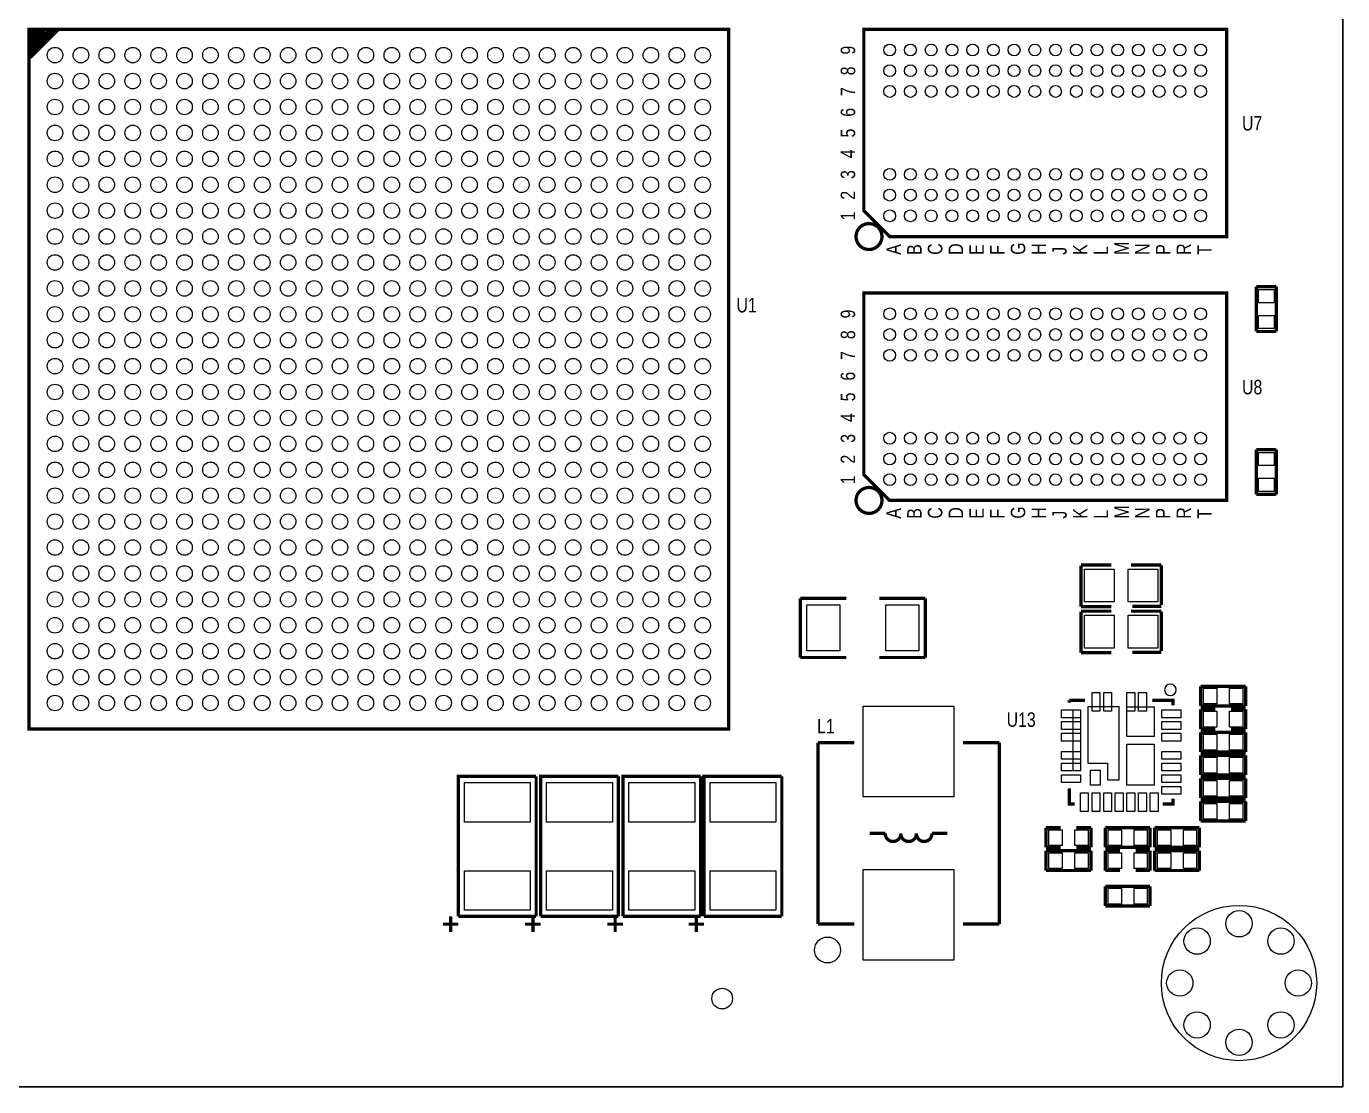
# Model space of a CAD drawing. Extents: x -14.6 to 80, y 0 to 74.1.
# Drawn here: x 29.2 to 80, y 0 to 40.9 of the extents above; entities that cross this region are included whole.
import ezdxf

# ---------------------------------------------------------------- set-up
doc = ezdxf.new("R2010")
doc.units = 0
for name, color, linetype in [('BG_OUTLINE', 7, 'CONTINUOUS'), ('BG_SILKSCREEN_TOP', 7, 'CONTINUOUS'), ('PG_SILKSCREEN_TOP', 2, 'CONTINUOUS'), ('PIN_TOP', 1, 'CONTINUOUS'), ('RD_SILKSCREEN_TOP', 142, 'CONTINUOUS')]:
    doc.layers.add(name, color=color, linetype=linetype)

msp = doc.modelspace()

# ---------------------------------------------------------------- linework, layer by layer
at = {"layer": 'BG_OUTLINE'}
msp.add_lwpolyline([(0, 0), (79.999992, 0), (79.999992, 60.000007), (0, 60.000007), (0, 0)], dxfattribs=at)
msp.add_lwpolyline([(0, 0), (0, 60.000007), (79.999992, 60.000007), (79.999992, 0)], close=True, dxfattribs=at)
at = {"layer": 'BG_SILKSCREEN_TOP', "const_width": 0.127}
for points in [[(30.244898, 40.796388), (29.299992, 39.851508)], [(29.785208, 40.809088), (29.785208, 40.798902), (29.305098, 40.318792)], [(29.922292, 40.768397), (29.919803, 40.768397), (29.307612, 40.156308)], [(29.320312, 40.509292), (29.322903, 40.509292), (29.612412, 40.798902)], [(29.320312, 40.011502), (29.322903, 40.011502), (30.102708, 40.791308)], [(29.322903, 39.688897), (29.322903, 39.694002), (30.412512, 40.783688)], [(29.457498, 40.798902), (29.457498, 40.791308), (29.325392, 40.659202)]]:
    msp.add_lwpolyline(points, dxfattribs=at)
at = {"layer": 'PG_SILKSCREEN_TOP', "const_width": 0.127}
for points in [[(29.299002, 40.804998), (56.298998, 40.804998), (56.298998, 13.805002), (29.299002, 13.805002), (29.299002, 40.804998)], [(75.517527, 32.805014), (62.517528, 32.805014), (61.517505, 33.805012), (61.517505, 40.804998), (75.517527, 40.804998), (75.517527, 32.805014)], [(75.517527, 22.623018), (62.517528, 22.623018), (61.517505, 23.623016), (61.517505, 30.623002), (75.517527, 30.623002), (75.517527, 22.623018)], [(76.672034, 30.86862), (76.672034, 29.14142)], [(77.434034, 30.86862), (76.672034, 30.86862)], [(77.434034, 29.14142), (77.434034, 30.86862)], [(76.672034, 29.14142), (77.434034, 29.14142)], [(76.672034, 24.586514), (76.672034, 22.859314)], [(77.434034, 24.586514), (76.672034, 24.586514)], [(77.434034, 22.859314), (77.434034, 24.586514)], [(76.672034, 22.859314), (77.434034, 22.859314)], [(69.9008, 20.12696), (71.0692, 20.12696)], [(69.9008, 18.52676), (69.9008, 20.10156)], [(72.9996, 20.12696), (71.8312, 20.12696)], [(72.9996, 18.59026), (72.9996, 20.11426)], [(60.84824, 18.8468), (59.07024, 18.8468)], [(59.07024, 18.8468), (59.07024, 16.5608)], [(63.89624, 18.8468), (62.11824, 18.8468)], [(63.89624, 16.5608), (63.89624, 18.8468)], [(71.0692, 18.52676), (69.9008, 18.52676)], [(69.9008, 18.34896), (71.0692, 18.34896)], [(69.9008, 16.74876), (69.9008, 18.32356)], [(72.9996, 18.34896), (71.8312, 18.34896)], [(71.882, 18.53946), (72.9996, 18.53946)], [(72.9996, 16.81226), (72.9996, 18.33626)], [(71.0692, 16.74876), (69.9008, 16.74876)], [(71.882, 16.76146), (72.9996, 16.76146)], [(59.07024, 16.5608), (60.84824, 16.5608)], [(62.11824, 16.5608), (63.89624, 16.5608)], [(76.2508, 15.45336), (74.5236, 15.45336)], [(74.5236, 15.45336), (74.5236, 14.69136)], [(76.2508, 14.69136), (76.2508, 15.45336)], [(70.050203, 14.913356), (69.450204, 14.913356)], [(69.450204, 14.913356), (69.450204, 14.813356)], [(73.450196, 14.713356), (73.450196, 14.913356), (72.650198, 14.913356)], [(74.5236, 14.69136), (76.2508, 14.69136)], [(75.0824, 14.56436), (74.5236, 14.56436)], [(74.5236, 14.56436), (74.5236, 13.80236)], [(76.2508, 14.56436), (75.692, 14.56436)], [(76.2508, 13.80236), (76.2508, 14.56436)], [(74.5236, 13.80236), (75.0824, 13.80236)], [(74.5236, 13.67536), (74.5236, 12.91336)], [(76.2508, 13.67536), (74.5236, 13.67536)], [(75.692, 13.80236), (76.2508, 13.80236)], [(76.2508, 12.91336), (76.2508, 13.67536)], [(61.146004, 13.278993), (59.746007, 13.278993)], [(59.746007, 13.278993), (59.746007, 6.279007)], [(66.745993, 13.278993), (65.345996, 13.278993)], [(66.745993, 6.279007), (66.745993, 13.278993)], [(74.5236, 12.91336), (76.2508, 12.91336)], [(74.5236, 12.78636), (74.5236, 12.02436)], [(76.2508, 12.78636), (74.5236, 12.78636)], [(76.2508, 12.02436), (76.2508, 12.78636)], [(48.870997, 11.970995), (45.871003, 11.970995), (45.871003, 6.571005)], [(48.870997, 6.571005), (48.870997, 11.970995)], [(52.045997, 11.970995), (49.046003, 11.970995), (49.046003, 6.571005)], [(52.045997, 6.571005), (52.045997, 11.970995)], [(55.220997, 11.970995), (52.221003, 11.970995), (52.221003, 6.571005)], [(55.220997, 6.571005), (55.220997, 11.970995)], [(58.352817, 11.970995), (55.352823, 11.970995), (55.352823, 6.571005)], [(58.352817, 6.571005), (58.352817, 11.970995)], [(74.5236, 12.02436), (76.2508, 12.02436)], [(76.2508, 11.89736), (74.5236, 11.89736)], [(74.5236, 11.89736), (74.5236, 11.13536)], [(76.2508, 11.13536), (76.2508, 11.89736)], [(69.450204, 11.513363), (69.450204, 10.913364), (69.650204, 10.913364)], [(74.5236, 11.13536), (76.2508, 11.13536)], [(73.050197, 10.913364), (73.450196, 10.913364), (73.450196, 11.113364)], [(74.5236, 11.00836), (74.5236, 10.24636)], [(76.2508, 11.00836), (74.5236, 11.00836)], [(76.2508, 10.24636), (76.2508, 11.00836)], [(74.5236, 10.24636), (76.2508, 10.24636)], [(62.346002, 9.779), (61.746003, 9.779)], [(64.745997, 9.779), (64.145998, 9.779)], [(69.1134, 9.99236), (68.5546, 9.99236)], [(68.5546, 9.99236), (68.5546, 9.23036)], [(70.2818, 9.99236), (69.723, 9.99236)], [(70.2818, 9.23036), (70.2818, 9.99236)], [(72.5678, 9.99236), (70.8406, 9.99236)], [(70.8406, 9.99236), (70.8406, 9.23036)], [(72.5678, 9.23036), (72.5678, 9.99236)], [(72.7456, 9.99236), (72.7456, 9.23036)], [(74.4728, 9.99236), (72.7456, 9.99236)], [(74.4728, 9.23036), (74.4728, 9.99236)], [(68.5546, 9.23036), (69.1134, 9.23036)], [(70.2818, 9.10336), (68.5546, 9.10336)], [(68.5546, 9.10336), (68.5546, 8.34136)], [(69.723, 9.23036), (70.2818, 9.23036)], [(70.2818, 8.34136), (70.2818, 9.10336)], [(70.8406, 9.23036), (72.5678, 9.23036)], [(71.3994, 9.10336), (70.8406, 9.10336)], [(70.8406, 9.10336), (70.8406, 8.34136)], [(72.5678, 9.10336), (72.009, 9.10336)], [(72.5678, 8.34136), (72.5678, 9.10336)], [(72.7456, 9.23036), (74.4728, 9.23036)], [(74.4728, 9.10336), (72.7456, 9.10336)], [(72.7456, 9.10336), (72.7456, 8.34136)], [(74.4728, 8.34136), (74.4728, 9.10336)], [(68.5546, 8.34136), (70.2818, 8.34136)], [(70.8406, 8.34136), (71.3994, 8.34136)], [(72.009, 8.34136), (72.5678, 8.34136)], [(72.7456, 8.34136), (74.4728, 8.34136)], [(72.5678, 7.73176), (70.8406, 7.73176)], [(70.8406, 7.73176), (70.8406, 6.96976)], [(72.5678, 6.96976), (72.5678, 7.73176)], [(45.571004, 5.971007), (45.571004, 6.571005)], [(45.871003, 6.571005), (48.870997, 6.571005)], [(48.746004, 5.971007), (48.746004, 6.571005)], [(49.046003, 6.571005), (52.045997, 6.571005)], [(51.921004, 5.971007), (51.921004, 6.571005)], [(52.221003, 6.571005), (55.220997, 6.571005)], [(55.052824, 5.971007), (55.052824, 6.571005)], [(55.352823, 6.571005), (58.352817, 6.571005)], [(70.8406, 6.96976), (72.5678, 6.96976)], [(45.271004, 6.271006), (45.871003, 6.271006)], [(48.446004, 6.271006), (49.046003, 6.271006)], [(51.621004, 6.271006), (52.221003, 6.271006)], [(54.752824, 6.271006), (55.352823, 6.271006)], [(59.746007, 6.279007), (61.146004, 6.279007)], [(65.345996, 6.279007), (66.745993, 6.279007)]]:
    msp.add_lwpolyline(points, dxfattribs=at)
for points in [[(62.217529, 32.805014, 1.000009), (61.217505, 32.804989, 0.999991), (62.217529, 32.805014)], [(62.217529, 22.623018, 1.000009), (61.217505, 22.622993, 0.999991), (62.217529, 22.623018)], [(62.946001, 9.779, -1.05711), (62.346002, 9.779)], [(63.545999, 9.779, -1.057098), (62.946001, 9.779)], [(64.145998, 9.779, -1.05711), (63.545999, 9.779)]]:
    msp.add_lwpolyline(points, format="xyb", dxfattribs=at)
at = {"layer": 'PG_SILKSCREEN_TOP'}
msp.add_lwpolyline([(73.573792, 15.313355, 1), (73.126608, 15.313365, 1)], format="xyb", close=True, dxfattribs=at)
at = {"layer": 'PIN_TOP'}
for points in [[(76.748234, 30.759121), (77.357834, 30.759121), (77.357834, 30.251121), (76.748234, 30.251121)], [(76.748234, 29.758919), (77.357834, 29.758919), (77.357834, 29.250919), (76.748234, 29.250919)], [(77.357834, 23.969015), (76.748234, 23.969015), (76.748234, 24.477015), (77.357834, 24.477015)], [(77.357834, 22.968814), (76.748234, 22.968814), (76.748234, 23.476814), (77.357834, 23.476814)], [(71.1835, 19.97456), (71.1835, 18.70456), (70.0405, 18.70456), (70.0405, 19.97456)], [(72.8599, 19.97456), (72.8599, 18.70456), (71.7169, 18.70456), (71.7169, 19.97456)], [(59.32424, 16.8148), (59.32424, 18.5928), (60.59424, 18.5928), (60.59424, 16.8148)], [(62.37224, 16.8148), (62.37224, 18.5928), (63.64224, 18.5928), (63.64224, 16.8148)], [(71.1835, 18.19656), (71.1835, 16.92656), (70.0405, 16.92656), (70.0405, 18.19656)], [(72.8599, 18.19656), (72.8599, 16.92656), (71.7169, 16.92656), (71.7169, 18.19656)], [(74.633099, 14.76756), (74.633099, 15.37716), (75.141099, 15.37716), (75.141099, 14.76756)], [(75.633301, 14.76756), (75.633301, 15.37716), (76.141301, 15.37716), (76.141301, 14.76756)], [(70.625195, 15.213368), (70.625195, 14.488376), (70.325196, 14.488376), (70.325196, 15.213368)], [(71.075207, 15.213368), (71.075207, 14.488376), (70.775208, 14.488376), (70.775208, 15.213368)], [(71.975205, 15.213368), (71.975205, 14.488376), (71.675206, 14.488376), (71.675206, 15.213368)], [(72.425192, 15.213368), (72.425192, 14.488376), (72.125192, 14.488376), (72.125192, 15.213368)], [(64.995997, 14.679003), (64.995997, 11.17901), (61.496003, 11.17901), (61.496003, 14.679003)], [(69.150192, 14.538363), (69.875184, 14.538363), (69.875184, 14.238364), (69.150192, 14.238364)], [(69.600191, 12.188368), (69.600191, 14.538376), (69.875197, 14.538376), (69.875197, 12.188368)], [(70.165189, 14.663369), (70.165189, 12.488367), (70.920178, 12.488367), (70.920178, 11.838381), (71.375194, 11.838381), (71.375194, 14.663369)], [(71.675193, 13.513359), (71.675193, 14.663369), (72.725204, 14.663369), (72.725204, 13.513359)], [(73.025216, 14.538363), (73.750208, 14.538363), (73.750208, 14.238364), (73.025216, 14.238364)], [(74.633099, 13.87856), (74.633099, 14.48816), (75.141099, 14.48816), (75.141099, 13.87856)], [(75.633301, 13.87856), (75.633301, 14.48816), (76.141301, 14.48816), (76.141301, 13.87856)], [(69.150192, 14.088351), (69.875184, 14.088351), (69.875184, 13.788352), (69.150192, 13.788352)], [(73.025216, 14.088351), (73.750208, 14.088351), (73.750208, 13.788352), (73.025216, 13.788352)], [(69.150192, 13.638365), (69.875184, 13.638365), (69.875184, 13.338366), (69.150192, 13.338366)], [(71.675193, 11.638356), (71.675193, 13.213359), (72.725204, 13.213359), (72.725204, 11.638356)], [(73.025216, 13.638365), (73.750208, 13.638365), (73.750208, 13.338366), (73.025216, 13.338366)], [(75.141099, 13.59916), (75.141099, 12.98956), (74.633099, 12.98956), (74.633099, 13.59916)], [(76.141301, 13.59916), (76.141301, 12.98956), (75.633301, 12.98956), (75.633301, 13.59916)], [(69.150192, 12.938366), (69.875184, 12.938366), (69.875184, 12.638367), (69.150192, 12.638367)], [(73.025216, 12.938366), (73.750208, 12.938366), (73.750208, 12.638367), (73.025216, 12.638367)], [(75.141099, 12.71016), (75.141099, 12.10056), (74.633099, 12.10056), (74.633099, 12.71016)], [(76.141301, 12.71016), (76.141301, 12.10056), (75.633301, 12.10056), (75.633301, 12.71016)], [(69.150192, 12.488355), (69.875184, 12.488355), (69.875184, 12.188355), (69.150192, 12.188355)], [(70.265188, 11.638331), (70.265188, 12.21834), (70.645198, 12.21834), (70.645198, 11.638331)], [(73.025216, 12.488355), (73.750208, 12.488355), (73.750208, 12.188355), (73.025216, 12.188355)], [(48.641, 10.208997), (46.101, 10.208997), (46.101, 11.732997), (48.641, 11.732997)], [(51.816, 10.208997), (49.276, 10.208997), (49.276, 11.732997), (51.816, 11.732997)], [(54.991, 10.208997), (52.451, 10.208997), (52.451, 11.732997), (54.991, 11.732997)], [(58.12282, 10.208997), (55.58282, 10.208997), (55.58282, 11.732997), (58.12282, 11.732997)], [(69.150192, 12.038368), (69.875184, 12.038368), (69.875184, 11.738369), (69.150192, 11.738369)], [(73.025216, 12.038368), (73.750208, 12.038368), (73.750208, 11.738369), (73.025216, 11.738369)], [(74.633099, 11.21156), (74.633099, 11.82116), (75.141099, 11.82116), (75.141099, 11.21156)], [(75.633301, 11.21156), (75.633301, 11.82116), (76.141301, 11.82116), (76.141301, 11.21156)], [(70.175209, 11.338344), (70.175209, 10.613352), (69.875209, 10.613352), (69.875209, 11.338344)], [(70.625195, 11.338344), (70.625195, 10.613352), (70.325196, 10.613352), (70.325196, 11.338344)], [(71.075207, 11.338344), (71.075207, 10.613352), (70.775208, 10.613352), (70.775208, 11.338344)], [(71.525194, 11.338344), (71.525194, 10.613352), (71.225194, 10.613352), (71.225194, 11.338344)], [(71.975205, 11.338344), (71.975205, 10.613352), (71.675206, 10.613352), (71.675206, 11.338344)], [(72.425192, 11.338344), (72.425192, 10.613352), (72.125192, 10.613352), (72.125192, 11.338344)], [(72.875203, 11.338344), (72.875203, 10.613352), (72.575204, 10.613352), (72.575204, 11.338344)], [(73.025216, 11.588356), (73.750208, 11.588356), (73.750208, 11.288357), (73.025216, 11.288357)], [(75.141099, 10.93216), (75.141099, 10.32256), (74.633099, 10.32256), (74.633099, 10.93216)], [(76.141301, 10.93216), (76.141301, 10.32256), (75.633301, 10.32256), (75.633301, 10.93216)], [(68.664099, 9.30656), (68.664099, 9.91616), (69.172099, 9.91616), (69.172099, 9.30656)], [(69.664301, 9.30656), (69.664301, 9.91616), (70.172301, 9.91616), (70.172301, 9.30656)], [(70.950099, 9.30656), (70.950099, 9.91616), (71.458099, 9.91616), (71.458099, 9.30656)], [(71.950301, 9.30656), (71.950301, 9.91616), (72.458301, 9.91616), (72.458301, 9.30656)], [(73.363099, 9.91616), (73.363099, 9.30656), (72.855099, 9.30656), (72.855099, 9.91616)], [(74.363301, 9.91616), (74.363301, 9.30656), (73.855301, 9.30656), (73.855301, 9.91616)], [(68.664099, 8.41756), (68.664099, 9.02716), (69.172099, 9.02716), (69.172099, 8.41756)], [(69.664301, 8.41756), (69.664301, 9.02716), (70.172301, 9.02716), (70.172301, 8.41756)], [(70.950099, 8.41756), (70.950099, 9.02716), (71.458099, 9.02716), (71.458099, 8.41756)], [(71.950301, 8.41756), (71.950301, 9.02716), (72.458301, 9.02716), (72.458301, 8.41756)], [(72.855099, 8.41756), (72.855099, 9.02716), (73.363099, 9.02716), (73.363099, 8.41756)], [(73.855301, 8.41756), (73.855301, 9.02716), (74.363301, 9.02716), (74.363301, 8.41756)], [(48.641, 6.809003), (46.101, 6.809003), (46.101, 8.333003), (48.641, 8.333003)], [(51.816, 6.809003), (49.276, 6.809003), (49.276, 8.333003), (51.816, 8.333003)], [(54.991, 6.809003), (52.451, 6.809003), (52.451, 8.333003), (54.991, 8.333003)], [(58.12282, 6.809003), (55.58282, 6.809003), (55.58282, 8.333003), (58.12282, 8.333003)], [(64.995997, 8.37899), (64.995997, 4.878997), (61.496003, 4.878997), (61.496003, 8.37899)], [(70.950099, 7.04596), (70.950099, 7.65556), (71.458099, 7.65556), (71.458099, 7.04596)], [(71.950301, 7.04596), (71.950301, 7.65556), (72.458301, 7.65556), (72.458301, 7.04596)]]:
    msp.add_lwpolyline(points, close=True, dxfattribs=at)
for centre, radius in [((62.517528, 40.005), 0.2286), ((63.317526, 40.005), 0.2286), ((64.117525, 40.005), 0.2286), ((64.917523, 40.005), 0.2286), ((65.717522, 40.005), 0.2286), ((66.51752, 40.005), 0.2286), ((67.317518, 40.005), 0.2286), ((68.117517, 40.005), 0.2286), ((68.917515, 40.005), 0.2286), ((69.717514, 40.005), 0.2286), ((70.517512, 40.005), 0.2286), ((71.31751, 40.005), 0.2286), ((72.117509, 40.005), 0.2286), ((72.917507, 40.005), 0.2286), ((73.717506, 40.005), 0.2286), ((74.517504, 40.005), 0.2286), ((30.299, 39.805), 0.299949), ((31.298998, 39.805), 0.299949), ((32.298996, 39.805), 0.299949), ((33.298994, 39.805), 0.299949), ((34.298992, 39.805), 0.299949), ((35.29899, 39.805), 0.299949), ((36.298988, 39.805), 0.299949), ((37.299011, 39.805), 0.299949), ((38.299009, 39.805), 0.299949), ((39.299007, 39.805), 0.299949), ((40.299005, 39.805), 0.299949), ((41.299003, 39.805), 0.299949), ((42.299001, 39.805), 0.299949), ((43.298999, 39.805), 0.299949), ((44.298997, 39.805), 0.299949), ((45.299198, 39.805), 0.299949), ((46.299196, 39.805), 0.299949), ((47.299194, 39.805), 0.299949), ((48.299192, 39.805), 0.299949), ((49.29919, 39.805), 0.299949), ((50.299188, 39.805), 0.299949), ((51.299212, 39.805), 0.299949), ((52.29921, 39.805), 0.299949), ((53.299208, 39.805), 0.299949), ((54.299206, 39.805), 0.299949), ((55.299204, 39.805), 0.299949), ((62.517528, 39.205002), 0.2286), ((63.317526, 39.205002), 0.2286), ((64.117525, 39.205002), 0.2286), ((64.917523, 39.205002), 0.2286), ((65.717522, 39.205002), 0.2286), ((66.51752, 39.205002), 0.2286), ((67.317518, 39.205002), 0.2286), ((68.117517, 39.205002), 0.2286), ((68.917515, 39.205002), 0.2286), ((69.717514, 39.205002), 0.2286), ((70.517512, 39.205002), 0.2286), ((71.31751, 39.205002), 0.2286), ((72.117509, 39.205002), 0.2286), ((72.917507, 39.205002), 0.2286), ((73.717506, 39.205002), 0.2286), ((74.517504, 39.205002), 0.2286), ((30.299, 38.805002), 0.299949), ((31.298998, 38.805002), 0.299949), ((32.298996, 38.805002), 0.299949), ((33.298994, 38.805002), 0.299949), ((34.298992, 38.805002), 0.299949), ((35.29899, 38.805002), 0.299949), ((36.298988, 38.805002), 0.299949), ((37.299011, 38.805002), 0.299949), ((38.299009, 38.805002), 0.299949), ((39.299007, 38.805002), 0.299949), ((40.299005, 38.805002), 0.299949), ((41.299003, 38.805002), 0.299949), ((42.299001, 38.805002), 0.299949), ((43.298999, 38.805002), 0.299949), ((44.298997, 38.805002), 0.299949), ((45.299198, 38.805002), 0.299949), ((46.299196, 38.805002), 0.299949), ((47.299194, 38.805002), 0.299949), ((48.299192, 38.805002), 0.299949), ((49.29919, 38.805002), 0.299949), ((50.299188, 38.805002), 0.299949), ((51.299212, 38.805002), 0.299949), ((52.29921, 38.805002), 0.299949), ((53.299208, 38.805002), 0.299949), ((54.299206, 38.805002), 0.299949), ((55.299204, 38.805002), 0.299949), ((62.517528, 38.405003), 0.2286), ((63.317526, 38.405003), 0.2286), ((64.117525, 38.405003), 0.2286), ((64.917523, 38.405003), 0.2286), ((65.717522, 38.405003), 0.2286), ((66.51752, 38.405003), 0.2286), ((67.317518, 38.405003), 0.2286), ((68.117517, 38.405003), 0.2286), ((68.917515, 38.405003), 0.2286), ((69.717514, 38.405003), 0.2286), ((70.517512, 38.405003), 0.2286), ((71.31751, 38.405003), 0.2286), ((72.117509, 38.405003), 0.2286), ((72.917507, 38.405003), 0.2286), ((73.717506, 38.405003), 0.2286), ((74.517504, 38.405003), 0.2286), ((30.299, 37.805004), 0.299949), ((31.298998, 37.805004), 0.299949), ((32.298996, 37.805004), 0.299949), ((33.298994, 37.805004), 0.299949), ((34.298992, 37.805004), 0.299949), ((35.29899, 37.805004), 0.299949), ((36.298988, 37.805004), 0.299949), ((37.299011, 37.805004), 0.299949), ((38.299009, 37.805004), 0.299949), ((39.299007, 37.805004), 0.299949), ((40.299005, 37.805004), 0.299949), ((41.299003, 37.805004), 0.299949), ((42.299001, 37.805004), 0.299949), ((43.298999, 37.805004), 0.299949), ((44.298997, 37.805004), 0.299949), ((45.299198, 37.805004), 0.299949), ((46.299196, 37.805004), 0.299949), ((47.299194, 37.805004), 0.299949), ((48.299192, 37.805004), 0.299949), ((49.29919, 37.805004), 0.299949), ((50.299188, 37.805004), 0.299949), ((51.299212, 37.805004), 0.299949), ((52.29921, 37.805004), 0.299949), ((53.299208, 37.805004), 0.299949), ((54.299206, 37.805004), 0.299949), ((55.299204, 37.805004), 0.299949), ((30.299, 36.805006), 0.299949), ((31.298998, 36.805006), 0.299949), ((32.298996, 36.805006), 0.299949), ((33.298994, 36.805006), 0.299949), ((34.298992, 36.805006), 0.299949), ((35.29899, 36.805006), 0.299949), ((36.298988, 36.805006), 0.299949), ((37.299011, 36.805006), 0.299949), ((38.299009, 36.805006), 0.299949), ((39.299007, 36.805006), 0.299949), ((40.299005, 36.805006), 0.299949), ((41.299003, 36.805006), 0.299949), ((42.299001, 36.805006), 0.299949), ((43.298999, 36.805006), 0.299949), ((44.298997, 36.805006), 0.299949), ((45.299198, 36.805006), 0.299949), ((46.299196, 36.805006), 0.299949), ((47.299194, 36.805006), 0.299949), ((48.299192, 36.805006), 0.299949), ((49.29919, 36.805006), 0.299949), ((50.299188, 36.805006), 0.299949), ((51.299212, 36.805006), 0.299949), ((52.29921, 36.805006), 0.299949), ((53.299208, 36.805006), 0.299949), ((54.299206, 36.805006), 0.299949), ((55.299204, 36.805006), 0.299949), ((30.299, 35.805008), 0.299949), ((31.298998, 35.805008), 0.299949), ((32.298996, 35.805008), 0.299949), ((33.298994, 35.805008), 0.299949), ((34.298992, 35.805008), 0.299949), ((35.29899, 35.805008), 0.299949), ((36.298988, 35.805008), 0.299949), ((37.299011, 35.805008), 0.299949), ((38.299009, 35.805008), 0.299949), ((39.299007, 35.805008), 0.299949), ((40.299005, 35.805008), 0.299949), ((41.299003, 35.805008), 0.299949), ((42.299001, 35.805008), 0.299949), ((43.298999, 35.805008), 0.299949), ((44.298997, 35.805008), 0.299949), ((45.299198, 35.805008), 0.299949), ((46.299196, 35.805008), 0.299949), ((47.299194, 35.805008), 0.299949), ((48.299192, 35.805008), 0.299949), ((49.29919, 35.805008), 0.299949), ((50.299188, 35.805008), 0.299949), ((51.299212, 35.805008), 0.299949), ((52.29921, 35.805008), 0.299949), ((53.299208, 35.805008), 0.299949), ((54.299206, 35.805008), 0.299949), ((55.299204, 35.805008), 0.299949), ((30.299, 34.80501), 0.299949), ((31.298998, 34.80501), 0.299949), ((32.298996, 34.80501), 0.299949), ((33.298994, 34.80501), 0.299949), ((34.298992, 34.80501), 0.299949), ((35.29899, 34.80501), 0.299949), ((36.298988, 34.80501), 0.299949), ((37.299011, 34.80501), 0.299949), ((38.299009, 34.80501), 0.299949), ((39.299007, 34.80501), 0.299949), ((40.299005, 34.80501), 0.299949), ((41.299003, 34.80501), 0.299949), ((42.299001, 34.80501), 0.299949), ((43.298999, 34.80501), 0.299949), ((44.298997, 34.80501), 0.299949), ((45.299198, 34.80501), 0.299949), ((46.299196, 34.80501), 0.299949), ((47.299194, 34.80501), 0.299949), ((48.299192, 34.80501), 0.299949), ((49.29919, 34.80501), 0.299949), ((50.299188, 34.80501), 0.299949), ((51.299212, 34.80501), 0.299949), ((52.29921, 34.80501), 0.299949), ((53.299208, 34.80501), 0.299949), ((54.299206, 34.80501), 0.299949), ((55.299204, 34.80501), 0.299949), ((62.517528, 35.20501), 0.2286), ((63.317526, 35.20501), 0.2286), ((64.117525, 35.20501), 0.2286), ((64.917523, 35.20501), 0.2286), ((65.717522, 35.20501), 0.2286), ((66.51752, 35.20501), 0.2286), ((67.317518, 35.20501), 0.2286), ((68.117517, 35.20501), 0.2286), ((68.917515, 35.20501), 0.2286), ((69.717514, 35.20501), 0.2286), ((70.517512, 35.20501), 0.2286), ((71.31751, 35.20501), 0.2286), ((72.117509, 35.20501), 0.2286), ((72.917507, 35.20501), 0.2286), ((73.717506, 35.20501), 0.2286), ((74.517504, 35.20501), 0.2286), ((62.517528, 34.405011), 0.2286), ((63.317526, 34.405011), 0.2286), ((64.117525, 34.405011), 0.2286), ((64.917523, 34.405011), 0.2286), ((65.717522, 34.405011), 0.2286), ((66.51752, 34.405011), 0.2286), ((67.317518, 34.405011), 0.2286), ((68.117517, 34.405011), 0.2286), ((68.917515, 34.405011), 0.2286), ((69.717514, 34.405011), 0.2286), ((70.517512, 34.405011), 0.2286), ((71.31751, 34.405011), 0.2286), ((72.117509, 34.405011), 0.2286), ((72.917507, 34.405011), 0.2286), ((73.717506, 34.405011), 0.2286), ((74.517504, 34.405011), 0.2286), ((30.299, 33.805012), 0.299949), ((31.298998, 33.805012), 0.299949), ((32.298996, 33.805012), 0.299949), ((33.298994, 33.805012), 0.299949), ((34.298992, 33.805012), 0.299949), ((35.29899, 33.805012), 0.299949), ((36.298988, 33.805012), 0.299949), ((37.299011, 33.805012), 0.299949), ((38.299009, 33.805012), 0.299949), ((39.299007, 33.805012), 0.299949), ((40.299005, 33.805012), 0.299949), ((41.299003, 33.805012), 0.299949), ((42.299001, 33.805012), 0.299949), ((43.298999, 33.805012), 0.299949), ((44.298997, 33.805012), 0.299949), ((45.299198, 33.805012), 0.299949), ((46.299196, 33.805012), 0.299949), ((47.299194, 33.805012), 0.299949), ((48.299192, 33.805012), 0.299949), ((49.29919, 33.805012), 0.299949), ((50.299188, 33.805012), 0.299949), ((51.299212, 33.805012), 0.299949), ((52.29921, 33.805012), 0.299949), ((53.299208, 33.805012), 0.299949), ((54.299206, 33.805012), 0.299949), ((55.299204, 33.805012), 0.299949), ((62.517528, 33.605013), 0.2286), ((63.317526, 33.605013), 0.2286), ((64.117525, 33.605013), 0.2286), ((64.917523, 33.605013), 0.2286), ((65.717522, 33.605013), 0.2286), ((66.51752, 33.605013), 0.2286), ((67.317518, 33.605013), 0.2286), ((68.117517, 33.605013), 0.2286), ((68.917515, 33.605013), 0.2286), ((69.717514, 33.605013), 0.2286), ((70.517512, 33.605013), 0.2286), ((71.31751, 33.605013), 0.2286), ((72.117509, 33.605013), 0.2286), ((72.917507, 33.605013), 0.2286), ((73.717506, 33.605013), 0.2286), ((74.517504, 33.605013), 0.2286), ((30.299, 32.804989), 0.299949), ((31.298998, 32.804989), 0.299949), ((32.298996, 32.804989), 0.299949), ((33.298994, 32.804989), 0.299949), ((34.298992, 32.804989), 0.299949), ((35.29899, 32.804989), 0.299949), ((36.298988, 32.804989), 0.299949), ((37.299011, 32.804989), 0.299949), ((38.299009, 32.804989), 0.299949), ((39.299007, 32.804989), 0.299949), ((40.299005, 32.804989), 0.299949), ((41.299003, 32.804989), 0.299949), ((42.299001, 32.804989), 0.299949), ((43.298999, 32.804989), 0.299949), ((44.298997, 32.804989), 0.299949), ((45.299198, 32.804989), 0.299949), ((46.299196, 32.804989), 0.299949), ((47.299194, 32.804989), 0.299949), ((48.299192, 32.804989), 0.299949), ((49.29919, 32.804989), 0.299949), ((50.299188, 32.804989), 0.299949), ((51.299212, 32.804989), 0.299949), ((52.29921, 32.804989), 0.299949), ((53.299208, 32.804989), 0.299949), ((54.299206, 32.804989), 0.299949), ((55.299204, 32.804989), 0.299949), ((30.299, 31.804991), 0.299949), ((31.298998, 31.804991), 0.299949), ((32.298996, 31.804991), 0.299949), ((33.298994, 31.804991), 0.299949), ((34.298992, 31.804991), 0.299949), ((35.29899, 31.804991), 0.299949), ((36.298988, 31.804991), 0.299949), ((37.299011, 31.804991), 0.299949), ((38.299009, 31.804991), 0.299949), ((39.299007, 31.804991), 0.299949), ((40.299005, 31.804991), 0.299949), ((41.299003, 31.804991), 0.299949), ((42.299001, 31.804991), 0.299949), ((43.298999, 31.804991), 0.299949), ((44.298997, 31.804991), 0.299949), ((45.299198, 31.804991), 0.299949), ((46.299196, 31.804991), 0.299949), ((47.299194, 31.804991), 0.299949), ((48.299192, 31.804991), 0.299949), ((49.29919, 31.804991), 0.299949), ((50.299188, 31.804991), 0.299949), ((51.299212, 31.804991), 0.299949), ((52.29921, 31.804991), 0.299949), ((53.299208, 31.804991), 0.299949), ((54.299206, 31.804991), 0.299949), ((55.299204, 31.804991), 0.299949), ((30.299, 30.804993), 0.299949), ((31.298998, 30.804993), 0.299949), ((32.298996, 30.804993), 0.299949), ((33.298994, 30.804993), 0.299949), ((34.298992, 30.804993), 0.299949), ((35.29899, 30.804993), 0.299949), ((36.298988, 30.804993), 0.299949), ((37.299011, 30.804993), 0.299949), ((38.299009, 30.804993), 0.299949), ((39.299007, 30.804993), 0.299949), ((40.299005, 30.804993), 0.299949), ((41.299003, 30.804993), 0.299949), ((42.299001, 30.804993), 0.299949), ((43.298999, 30.804993), 0.299949), ((44.298997, 30.804993), 0.299949), ((45.299198, 30.804993), 0.299949), ((46.299196, 30.804993), 0.299949), ((47.299194, 30.804993), 0.299949), ((48.299192, 30.804993), 0.299949), ((49.29919, 30.804993), 0.299949), ((50.299188, 30.804993), 0.299949), ((51.299212, 30.804993), 0.299949), ((52.29921, 30.804993), 0.299949), ((53.299208, 30.804993), 0.299949), ((54.299206, 30.804993), 0.299949), ((55.299204, 30.804993), 0.299949), ((30.299, 29.804995), 0.299949), ((31.298998, 29.804995), 0.299949), ((32.298996, 29.804995), 0.299949), ((33.298994, 29.804995), 0.299949), ((34.298992, 29.804995), 0.299949), ((35.29899, 29.804995), 0.299949), ((36.298988, 29.804995), 0.299949), ((37.299011, 29.804995), 0.299949), ((38.299009, 29.804995), 0.299949), ((39.299007, 29.804995), 0.299949), ((40.299005, 29.804995), 0.299949), ((41.299003, 29.804995), 0.299949), ((42.299001, 29.804995), 0.299949), ((43.298999, 29.804995), 0.299949), ((44.298997, 29.804995), 0.299949), ((45.299198, 29.804995), 0.299949), ((46.299196, 29.804995), 0.299949), ((47.299194, 29.804995), 0.299949), ((48.299192, 29.804995), 0.299949), ((49.29919, 29.804995), 0.299949), ((50.299188, 29.804995), 0.299949), ((51.299212, 29.804995), 0.299949), ((52.29921, 29.804995), 0.299949), ((53.299208, 29.804995), 0.299949), ((54.299206, 29.804995), 0.299949), ((55.299204, 29.804995), 0.299949), ((62.517528, 29.823004), 0.2286), ((63.317526, 29.823004), 0.2286), ((64.117525, 29.823004), 0.2286), ((64.917523, 29.823004), 0.2286), ((65.717522, 29.823004), 0.2286), ((66.51752, 29.823004), 0.2286), ((67.317518, 29.823004), 0.2286), ((68.117517, 29.823004), 0.2286), ((68.917515, 29.823004), 0.2286), ((69.717514, 29.823004), 0.2286), ((70.517512, 29.823004), 0.2286), ((71.31751, 29.823004), 0.2286), ((72.117509, 29.823004), 0.2286), ((72.917507, 29.823004), 0.2286), ((73.717506, 29.823004), 0.2286), ((74.517504, 29.823004), 0.2286), ((30.299, 28.804997), 0.299949), ((31.298998, 28.804997), 0.299949), ((32.298996, 28.804997), 0.299949), ((33.298994, 28.804997), 0.299949), ((34.298992, 28.804997), 0.299949), ((35.29899, 28.804997), 0.299949), ((36.298988, 28.804997), 0.299949), ((37.299011, 28.804997), 0.299949), ((38.299009, 28.804997), 0.299949), ((39.299007, 28.804997), 0.299949), ((40.299005, 28.804997), 0.299949), ((41.299003, 28.804997), 0.299949), ((42.299001, 28.804997), 0.299949), ((43.298999, 28.804997), 0.299949), ((44.298997, 28.804997), 0.299949), ((45.299198, 28.804997), 0.299949), ((46.299196, 28.804997), 0.299949), ((47.299194, 28.804997), 0.299949), ((48.299192, 28.804997), 0.299949), ((49.29919, 28.804997), 0.299949), ((50.299188, 28.804997), 0.299949), ((51.299212, 28.804997), 0.299949), ((52.29921, 28.804997), 0.299949), ((53.299208, 28.804997), 0.299949), ((54.299206, 28.804997), 0.299949), ((55.299204, 28.804997), 0.299949), ((62.517528, 29.023005), 0.2286), ((63.317526, 29.023005), 0.2286), ((64.117525, 29.023005), 0.2286), ((64.917523, 29.023005), 0.2286), ((65.717522, 29.023005), 0.2286), ((66.51752, 29.023005), 0.2286), ((67.317518, 29.023005), 0.2286), ((68.117517, 29.023005), 0.2286), ((68.917515, 29.023005), 0.2286), ((69.717514, 29.023005), 0.2286), ((70.517512, 29.023005), 0.2286), ((71.31751, 29.023005), 0.2286), ((72.117509, 29.023005), 0.2286), ((72.917507, 29.023005), 0.2286), ((73.717506, 29.023005), 0.2286), ((74.517504, 29.023005), 0.2286), ((30.299, 27.804999), 0.299949), ((31.298998, 27.804999), 0.299949), ((32.298996, 27.804999), 0.299949), ((33.298994, 27.804999), 0.299949), ((34.298992, 27.804999), 0.299949), ((35.29899, 27.804999), 0.299949), ((36.298988, 27.804999), 0.299949), ((37.299011, 27.804999), 0.299949), ((38.299009, 27.804999), 0.299949), ((39.299007, 27.804999), 0.299949), ((40.299005, 27.804999), 0.299949), ((41.299003, 27.804999), 0.299949), ((42.299001, 27.804999), 0.299949), ((43.298999, 27.804999), 0.299949), ((44.298997, 27.804999), 0.299949), ((45.299198, 27.804999), 0.299949), ((46.299196, 27.804999), 0.299949), ((47.299194, 27.804999), 0.299949), ((48.299192, 27.804999), 0.299949), ((49.29919, 27.804999), 0.299949), ((50.299188, 27.804999), 0.299949), ((51.299212, 27.804999), 0.299949), ((52.29921, 27.804999), 0.299949), ((53.299208, 27.804999), 0.299949), ((54.299206, 27.804999), 0.299949), ((55.299204, 27.804999), 0.299949), ((62.517528, 28.223007), 0.2286), ((63.317526, 28.223007), 0.2286), ((64.117525, 28.223007), 0.2286), ((64.917523, 28.223007), 0.2286), ((65.717522, 28.223007), 0.2286), ((66.51752, 28.223007), 0.2286), ((67.317518, 28.223007), 0.2286), ((68.117517, 28.223007), 0.2286), ((68.917515, 28.223007), 0.2286), ((69.717514, 28.223007), 0.2286), ((70.517512, 28.223007), 0.2286), ((71.31751, 28.223007), 0.2286), ((72.117509, 28.223007), 0.2286), ((72.917507, 28.223007), 0.2286), ((73.717506, 28.223007), 0.2286), ((74.517504, 28.223007), 0.2286), ((30.299, 26.805001), 0.299949), ((31.298998, 26.805001), 0.299949), ((32.298996, 26.805001), 0.299949), ((33.298994, 26.805001), 0.299949), ((34.298992, 26.805001), 0.299949), ((35.29899, 26.805001), 0.299949), ((36.298988, 26.805001), 0.299949), ((37.299011, 26.805001), 0.299949), ((38.299009, 26.805001), 0.299949), ((39.299007, 26.805001), 0.299949), ((40.299005, 26.805001), 0.299949), ((41.299003, 26.805001), 0.299949), ((42.299001, 26.805001), 0.299949), ((43.298999, 26.805001), 0.299949), ((44.298997, 26.805001), 0.299949), ((45.299198, 26.805001), 0.299949), ((46.299196, 26.805001), 0.299949), ((47.299194, 26.805001), 0.299949), ((48.299192, 26.805001), 0.299949), ((49.29919, 26.805001), 0.299949), ((50.299188, 26.805001), 0.299949), ((51.299212, 26.805001), 0.299949), ((52.29921, 26.805001), 0.299949), ((53.299208, 26.805001), 0.299949), ((54.299206, 26.805001), 0.299949), ((55.299204, 26.805001), 0.299949), ((30.299, 25.805003), 0.299949), ((31.298998, 25.805003), 0.299949), ((32.298996, 25.805003), 0.299949), ((33.298994, 25.805003), 0.299949), ((34.298992, 25.805003), 0.299949), ((35.29899, 25.805003), 0.299949), ((36.298988, 25.805003), 0.299949), ((37.299011, 25.805003), 0.299949), ((38.299009, 25.805003), 0.299949), ((39.299007, 25.805003), 0.299949), ((40.299005, 25.805003), 0.299949), ((41.299003, 25.805003), 0.299949), ((42.299001, 25.805003), 0.299949), ((43.298999, 25.805003), 0.299949), ((44.298997, 25.805003), 0.299949), ((45.299198, 25.805003), 0.299949), ((46.299196, 25.805003), 0.299949), ((47.299194, 25.805003), 0.299949), ((48.299192, 25.805003), 0.299949), ((49.29919, 25.805003), 0.299949), ((50.299188, 25.805003), 0.299949), ((51.299212, 25.805003), 0.299949), ((52.29921, 25.805003), 0.299949), ((53.299208, 25.805003), 0.299949), ((54.299206, 25.805003), 0.299949), ((55.299204, 25.805003), 0.299949), ((30.299, 24.804802), 0.299949), ((31.298998, 24.804802), 0.299949), ((32.298996, 24.804802), 0.299949), ((33.298994, 24.804802), 0.299949), ((34.298992, 24.804802), 0.299949), ((35.29899, 24.804802), 0.299949), ((36.298988, 24.804802), 0.299949), ((37.299011, 24.804802), 0.299949), ((38.299009, 24.804802), 0.299949), ((39.299007, 24.804802), 0.299949), ((40.299005, 24.804802), 0.299949), ((41.299003, 24.804802), 0.299949), ((42.299001, 24.804802), 0.299949), ((43.298999, 24.804802), 0.299949), ((44.298997, 24.804802), 0.299949), ((45.299198, 24.804802), 0.299949), ((46.299196, 24.804802), 0.299949), ((47.299194, 24.804802), 0.299949), ((48.299192, 24.804802), 0.299949), ((49.29919, 24.804802), 0.299949), ((50.299188, 24.804802), 0.299949), ((51.299212, 24.804802), 0.299949), ((52.29921, 24.804802), 0.299949), ((53.299208, 24.804802), 0.299949), ((54.299206, 24.804802), 0.299949), ((55.299204, 24.804802), 0.299949), ((62.517528, 25.023013), 0.2286), ((63.317526, 25.023013), 0.2286), ((64.117525, 25.023013), 0.2286), ((64.917523, 25.023013), 0.2286), ((65.717522, 25.023013), 0.2286), ((66.51752, 25.023013), 0.2286), ((67.317518, 25.023013), 0.2286), ((68.117517, 25.023013), 0.2286), ((68.917515, 25.023013), 0.2286), ((69.717514, 25.023013), 0.2286), ((70.517512, 25.023013), 0.2286), ((71.31751, 25.023013), 0.2286), ((72.117509, 25.023013), 0.2286), ((72.917507, 25.023013), 0.2286), ((73.717506, 25.023013), 0.2286), ((74.517504, 25.023013), 0.2286), ((62.517528, 24.223015), 0.2286), ((63.317526, 24.223015), 0.2286), ((64.117525, 24.223015), 0.2286), ((64.917523, 24.223015), 0.2286), ((65.717522, 24.223015), 0.2286), ((66.51752, 24.223015), 0.2286), ((67.317518, 24.223015), 0.2286), ((68.117517, 24.223015), 0.2286), ((68.917515, 24.223015), 0.2286), ((69.717514, 24.223015), 0.2286), ((70.517512, 24.223015), 0.2286), ((71.31751, 24.223015), 0.2286), ((72.117509, 24.223015), 0.2286), ((72.917507, 24.223015), 0.2286), ((73.717506, 24.223015), 0.2286), ((74.517504, 24.223015), 0.2286), ((30.299, 23.804804), 0.299949), ((31.298998, 23.804804), 0.299949), ((32.298996, 23.804804), 0.299949), ((33.298994, 23.804804), 0.299949), ((34.298992, 23.804804), 0.299949), ((35.29899, 23.804804), 0.299949), ((36.298988, 23.804804), 0.299949), ((37.299011, 23.804804), 0.299949), ((38.299009, 23.804804), 0.299949), ((39.299007, 23.804804), 0.299949), ((40.299005, 23.804804), 0.299949), ((41.299003, 23.804804), 0.299949), ((42.299001, 23.804804), 0.299949), ((43.298999, 23.804804), 0.299949), ((44.298997, 23.804804), 0.299949), ((45.299198, 23.804804), 0.299949), ((46.299196, 23.804804), 0.299949), ((47.299194, 23.804804), 0.299949), ((48.299192, 23.804804), 0.299949), ((49.29919, 23.804804), 0.299949), ((50.299188, 23.804804), 0.299949), ((51.299212, 23.804804), 0.299949), ((52.29921, 23.804804), 0.299949), ((53.299208, 23.804804), 0.299949), ((54.299206, 23.804804), 0.299949), ((55.299204, 23.804804), 0.299949), ((62.517528, 23.423016), 0.2286), ((63.317526, 23.423016), 0.2286), ((64.117525, 23.423016), 0.2286), ((64.917523, 23.423016), 0.2286), ((65.717522, 23.423016), 0.2286), ((66.51752, 23.423016), 0.2286), ((67.317518, 23.423016), 0.2286), ((68.117517, 23.423016), 0.2286), ((68.917515, 23.423016), 0.2286), ((69.717514, 23.423016), 0.2286), ((70.517512, 23.423016), 0.2286), ((71.31751, 23.423016), 0.2286), ((72.117509, 23.423016), 0.2286), ((72.917507, 23.423016), 0.2286), ((73.717506, 23.423016), 0.2286), ((74.517504, 23.423016), 0.2286), ((30.299, 22.804806), 0.299949), ((31.298998, 22.804806), 0.299949), ((32.298996, 22.804806), 0.299949), ((33.298994, 22.804806), 0.299949), ((34.298992, 22.804806), 0.299949), ((35.29899, 22.804806), 0.299949), ((36.298988, 22.804806), 0.299949), ((37.299011, 22.804806), 0.299949), ((38.299009, 22.804806), 0.299949), ((39.299007, 22.804806), 0.299949), ((40.299005, 22.804806), 0.299949), ((41.299003, 22.804806), 0.299949), ((42.299001, 22.804806), 0.299949), ((43.298999, 22.804806), 0.299949), ((44.298997, 22.804806), 0.299949), ((45.299198, 22.804806), 0.299949), ((46.299196, 22.804806), 0.299949), ((47.299194, 22.804806), 0.299949), ((48.299192, 22.804806), 0.299949), ((49.29919, 22.804806), 0.299949), ((50.299188, 22.804806), 0.299949), ((51.299212, 22.804806), 0.299949), ((52.29921, 22.804806), 0.299949), ((53.299208, 22.804806), 0.299949), ((54.299206, 22.804806), 0.299949), ((55.299204, 22.804806), 0.299949), ((30.299, 21.804808), 0.299949), ((31.298998, 21.804808), 0.299949), ((32.298996, 21.804808), 0.299949), ((33.298994, 21.804808), 0.299949), ((34.298992, 21.804808), 0.299949), ((35.29899, 21.804808), 0.299949), ((36.298988, 21.804808), 0.299949), ((37.299011, 21.804808), 0.299949), ((38.299009, 21.804808), 0.299949), ((39.299007, 21.804808), 0.299949), ((40.299005, 21.804808), 0.299949), ((41.299003, 21.804808), 0.299949), ((42.299001, 21.804808), 0.299949), ((43.298999, 21.804808), 0.299949), ((44.298997, 21.804808), 0.299949), ((45.299198, 21.804808), 0.299949), ((46.299196, 21.804808), 0.299949), ((47.299194, 21.804808), 0.299949), ((48.299192, 21.804808), 0.299949), ((49.29919, 21.804808), 0.299949), ((50.299188, 21.804808), 0.299949), ((51.299212, 21.804808), 0.299949), ((52.29921, 21.804808), 0.299949), ((53.299208, 21.804808), 0.299949), ((54.299206, 21.804808), 0.299949), ((55.299204, 21.804808), 0.299949), ((30.299, 20.80481), 0.299949), ((31.298998, 20.80481), 0.299949), ((32.298996, 20.80481), 0.299949), ((33.298994, 20.80481), 0.299949), ((34.298992, 20.80481), 0.299949), ((35.29899, 20.80481), 0.299949), ((36.298988, 20.80481), 0.299949), ((37.299011, 20.80481), 0.299949), ((38.299009, 20.80481), 0.299949), ((39.299007, 20.80481), 0.299949), ((40.299005, 20.80481), 0.299949), ((41.299003, 20.80481), 0.299949), ((42.299001, 20.80481), 0.299949), ((43.298999, 20.80481), 0.299949), ((44.298997, 20.80481), 0.299949), ((45.299198, 20.80481), 0.299949), ((46.299196, 20.80481), 0.299949), ((47.299194, 20.80481), 0.299949), ((48.299192, 20.80481), 0.299949), ((49.29919, 20.80481), 0.299949), ((50.299188, 20.80481), 0.299949), ((51.299212, 20.80481), 0.299949), ((52.29921, 20.80481), 0.299949), ((53.299208, 20.80481), 0.299949), ((54.299206, 20.80481), 0.299949), ((55.299204, 20.80481), 0.299949), ((30.299, 19.804812), 0.299949), ((31.298998, 19.804812), 0.299949), ((32.298996, 19.804812), 0.299949), ((33.298994, 19.804812), 0.299949), ((34.298992, 19.804812), 0.299949), ((35.29899, 19.804812), 0.299949), ((36.298988, 19.804812), 0.299949), ((37.299011, 19.804812), 0.299949), ((38.299009, 19.804812), 0.299949), ((39.299007, 19.804812), 0.299949), ((40.299005, 19.804812), 0.299949), ((41.299003, 19.804812), 0.299949), ((42.299001, 19.804812), 0.299949), ((43.298999, 19.804812), 0.299949), ((44.298997, 19.804812), 0.299949), ((45.299198, 19.804812), 0.299949), ((46.299196, 19.804812), 0.299949), ((47.299194, 19.804812), 0.299949), ((48.299192, 19.804812), 0.299949), ((49.29919, 19.804812), 0.299949), ((50.299188, 19.804812), 0.299949), ((51.299212, 19.804812), 0.299949), ((52.29921, 19.804812), 0.299949), ((53.299208, 19.804812), 0.299949), ((54.299206, 19.804812), 0.299949), ((55.299204, 19.804812), 0.299949), ((30.299, 18.804788), 0.299949), ((31.298998, 18.804788), 0.299949), ((32.298996, 18.804788), 0.299949), ((33.298994, 18.804788), 0.299949), ((34.298992, 18.804788), 0.299949), ((35.29899, 18.804788), 0.299949), ((36.298988, 18.804788), 0.299949), ((37.299011, 18.804788), 0.299949), ((38.299009, 18.804788), 0.299949), ((39.299007, 18.804788), 0.299949), ((40.299005, 18.804788), 0.299949), ((41.299003, 18.804788), 0.299949), ((42.299001, 18.804788), 0.299949), ((43.298999, 18.804788), 0.299949), ((44.298997, 18.804788), 0.299949), ((45.299198, 18.804788), 0.299949), ((46.299196, 18.804788), 0.299949), ((47.299194, 18.804788), 0.299949), ((48.299192, 18.804788), 0.299949), ((49.29919, 18.804788), 0.299949), ((50.299188, 18.804788), 0.299949), ((51.299212, 18.804788), 0.299949), ((52.29921, 18.804788), 0.299949), ((53.299208, 18.804788), 0.299949), ((54.299206, 18.804788), 0.299949), ((55.299204, 18.804788), 0.299949), ((30.299, 17.80479), 0.299949), ((31.298998, 17.80479), 0.299949), ((32.298996, 17.80479), 0.299949), ((33.298994, 17.80479), 0.299949), ((34.298992, 17.80479), 0.299949), ((35.29899, 17.80479), 0.299949), ((36.298988, 17.80479), 0.299949), ((37.299011, 17.80479), 0.299949), ((38.299009, 17.80479), 0.299949), ((39.299007, 17.80479), 0.299949), ((40.299005, 17.80479), 0.299949), ((41.299003, 17.80479), 0.299949), ((42.299001, 17.80479), 0.299949), ((43.298999, 17.80479), 0.299949), ((44.298997, 17.80479), 0.299949), ((45.299198, 17.80479), 0.299949), ((46.299196, 17.80479), 0.299949), ((47.299194, 17.80479), 0.299949), ((48.299192, 17.80479), 0.299949), ((49.29919, 17.80479), 0.299949), ((50.299188, 17.80479), 0.299949), ((51.299212, 17.80479), 0.299949), ((52.29921, 17.80479), 0.299949), ((53.299208, 17.80479), 0.299949), ((54.299206, 17.80479), 0.299949), ((55.299204, 17.80479), 0.299949), ((30.299, 16.804792), 0.299949), ((31.298998, 16.804792), 0.299949), ((32.298996, 16.804792), 0.299949), ((33.298994, 16.804792), 0.299949), ((34.298992, 16.804792), 0.299949), ((35.29899, 16.804792), 0.299949), ((36.298988, 16.804792), 0.299949), ((37.299011, 16.804792), 0.299949), ((38.299009, 16.804792), 0.299949), ((39.299007, 16.804792), 0.299949), ((40.299005, 16.804792), 0.299949), ((41.299003, 16.804792), 0.299949), ((42.299001, 16.804792), 0.299949), ((43.298999, 16.804792), 0.299949), ((44.298997, 16.804792), 0.299949), ((45.299198, 16.804792), 0.299949), ((46.299196, 16.804792), 0.299949), ((47.299194, 16.804792), 0.299949), ((48.299192, 16.804792), 0.299949), ((49.29919, 16.804792), 0.299949), ((50.299188, 16.804792), 0.299949), ((51.299212, 16.804792), 0.299949), ((52.29921, 16.804792), 0.299949), ((53.299208, 16.804792), 0.299949), ((54.299206, 16.804792), 0.299949), ((55.299204, 16.804792), 0.299949), ((30.299, 15.804794), 0.299949), ((31.298998, 15.804794), 0.299949), ((32.298996, 15.804794), 0.299949), ((33.298994, 15.804794), 0.299949), ((34.298992, 15.804794), 0.299949), ((35.29899, 15.804794), 0.299949), ((36.298988, 15.804794), 0.299949), ((37.299011, 15.804794), 0.299949), ((38.299009, 15.804794), 0.299949), ((39.299007, 15.804794), 0.299949), ((40.299005, 15.804794), 0.299949), ((41.299003, 15.804794), 0.299949), ((42.299001, 15.804794), 0.299949), ((43.298999, 15.804794), 0.299949), ((44.298997, 15.804794), 0.299949), ((45.299198, 15.804794), 0.299949), ((46.299196, 15.804794), 0.299949), ((47.299194, 15.804794), 0.299949), ((48.299192, 15.804794), 0.299949), ((49.29919, 15.804794), 0.299949), ((50.299188, 15.804794), 0.299949), ((51.299212, 15.804794), 0.299949), ((52.29921, 15.804794), 0.299949), ((53.299208, 15.804794), 0.299949), ((54.299206, 15.804794), 0.299949), ((55.299204, 15.804794), 0.299949), ((30.299, 14.804796), 0.299949), ((31.298998, 14.804796), 0.299949), ((32.298996, 14.804796), 0.299949), ((33.298994, 14.804796), 0.299949), ((34.298992, 14.804796), 0.299949), ((35.29899, 14.804796), 0.299949), ((36.298988, 14.804796), 0.299949), ((37.299011, 14.804796), 0.299949), ((38.299009, 14.804796), 0.299949), ((39.299007, 14.804796), 0.299949), ((40.299005, 14.804796), 0.299949), ((41.299003, 14.804796), 0.299949), ((42.299001, 14.804796), 0.299949), ((43.298999, 14.804796), 0.299949), ((44.298997, 14.804796), 0.299949), ((45.299198, 14.804796), 0.299949), ((46.299196, 14.804796), 0.299949), ((47.299194, 14.804796), 0.299949), ((48.299192, 14.804796), 0.299949), ((49.29919, 14.804796), 0.299949), ((50.299188, 14.804796), 0.299949), ((51.299212, 14.804796), 0.299949), ((52.29921, 14.804796), 0.299949), ((53.299208, 14.804796), 0.299949), ((54.299206, 14.804796), 0.299949), ((55.299204, 14.804796), 0.299949), ((76, 3.999992), 2.9972), ((76, 6.285992), 0.508), ((74.383494, 5.616499), 0.508), ((77.616507, 5.616499), 0.508), ((60.11418, 5.27304), 0.499999), ((73.714, 3.999992), 0.508), ((78.286, 3.999992), 0.508), ((56.050002, 3.399993), 0.399999), ((74.383494, 2.383485), 0.508), ((77.616507, 2.383485), 0.508), ((76, 1.713992), 0.508)]:
    msp.add_circle(centre, radius, dxfattribs=at)

# ---------------------------------------------------------------- texts
at = {"layer": 'PG_SILKSCREEN_TOP', "width": 0.818182}
for s, p in [('9', (61.18352, 39.828013)), ('8', (61.18352, 39.028014)), ('7', (61.18352, 38.228016)), ('6', (61.18352, 37.428018)), ('5', (61.18352, 36.627994)), ('4', (61.18352, 35.827995)), ('3', (61.18352, 35.027997)), ('2', (61.18352, 34.227999)), ('1', (61.18352, 33.428)), ('C', (64.548512, 32.101003)), ('G', (67.748506, 32.101003)), ('M', (71.748523, 32.101003)), ('A', (62.948515, 32.101003)), ('B', (63.748514, 32.101003)), ('D', (65.34851, 32.101003)), ('E', (66.148509, 32.101003)), ('F', (66.948507, 32.101003)), ('H', (68.548504, 32.101003)), ('J', (69.348528, 32.101003)), ('K', (70.148526, 32.101003)), ('L', (70.948525, 32.101003)), ('N', (72.548521, 32.101003)), ('P', (73.34852, 32.101003)), ('R', (74.148518, 32.101003)), ('T', (74.948517, 32.101003)), ('9', (61.18352, 29.646016)), ('8', (61.18352, 28.846018)), ('7', (61.18352, 28.04602)), ('6', (61.18352, 27.246021)), ('5', (61.18352, 26.445997)), ('4', (61.18352, 25.645999)), ('3', (61.18352, 24.846001)), ('2', (61.18352, 24.046002)), ('1', (61.18352, 23.246004)), ('M', (71.748523, 21.919006)), ('A', (62.948515, 21.919006)), ('B', (63.748514, 21.919006)), ('C', (64.548512, 21.919006)), ('D', (65.34851, 21.919006)), ('E', (66.148509, 21.919006)), ('F', (66.948507, 21.919006)), ('G', (67.748506, 21.919006)), ('H', (68.548504, 21.919006)), ('J', (69.348528, 21.919006)), ('K', (70.148526, 21.919006)), ('L', (70.948525, 21.919006)), ('N', (72.548521, 21.919006)), ('P', (73.34852, 21.919006)), ('R', (74.148518, 21.919006)), ('T', (74.948517, 21.919006))]:
    msp.add_text(s, height=0.5588, rotation=90, dxfattribs=at).set_placement(p)
at = {"layer": 'RD_SILKSCREEN_TOP', "width": 0.818182}
for s, p in [('U7', (76.115545, 36.898123)), ('U1', (56.60136, 29.877182)), ('U8', (76.115545, 26.716126)), ('U13', (67.0306, 13.885342)), ('L1', (59.7154, 13.631342))]:
    msp.add_text(s, height=0.5588, dxfattribs=at).set_placement(p)

doc.saveas('drawing.dxf')
